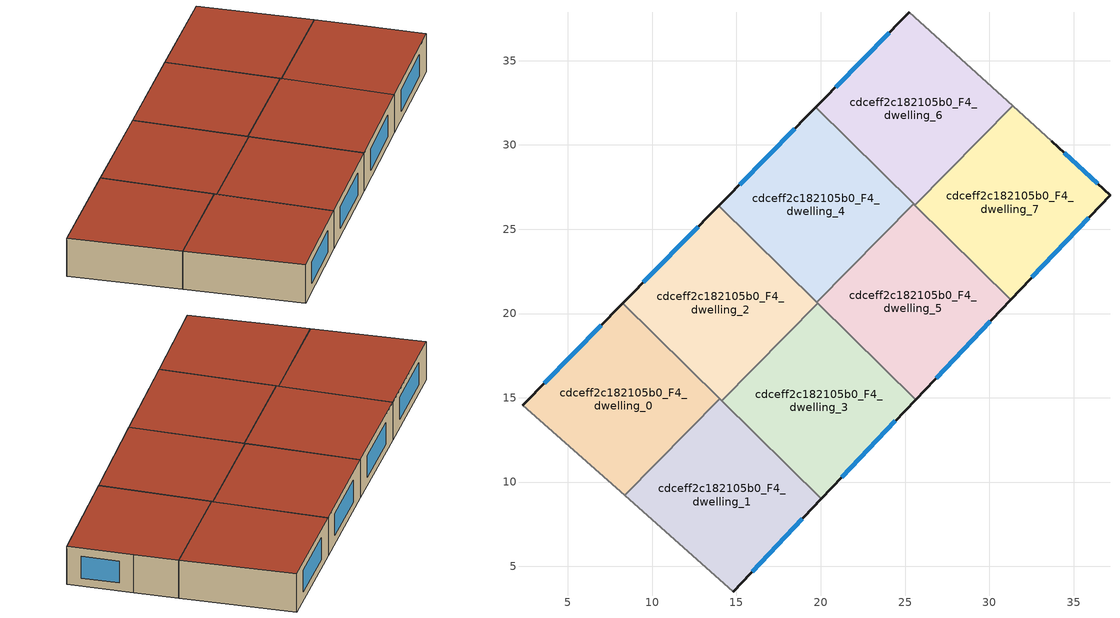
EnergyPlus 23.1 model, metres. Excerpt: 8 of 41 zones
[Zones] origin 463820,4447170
cdceff2c182105b0_F4_dwelling_0
 floor to cdceff2c182105b0_F3_dwelling_0 (EU_floor_Construction): 14.01,14.95 8.36,9.21 2.3,14.56 8.26,20.61 z12
 wall outside (EU_wall_Construction): 8.26,20.61 2.3,14.56 z12:15
 wall to cdceff2c182105b0_F4_dwelling_1 (EU_wall_Construction): 8.36,9.21 14.01,14.95 z12:15
 wall adiabatic (EU_wall_Construction): 2.3,14.56 8.36,9.21 z12:15
 wall to cdceff2c182105b0_F4_dwelling_2 (EU_wall_Construction): 14.01,14.95 8.26,20.61 z12:15
 window (EU_Window_Construction): 6.99,19.32 3.58,15.86 z12.64:14.36
 roof outside (EU_roof_Construction): 8.36,9.21 14.01,14.95 8.26,20.61 2.3,14.56 z15
cdceff2c182105b0_F4_dwelling_1
 floor to cdceff2c182105b0_F3_dwelling_1 (EU_floor_Construction): 20.04,9.01 14.8,3.5 8.36,9.21 14.01,14.95 z12
 wall outside (EU_wall_Construction): 14.8,3.5 20.04,9.01 z12:15
 wall adiabatic (EU_wall_Construction): 8.36,9.21 14.8,3.5 z12:15
 wall to cdceff2c182105b0_F4_dwelling_3 (EU_wall_Construction): 20.04,9.01 14.12,14.84 z12:15
 wall to cdceff2c182105b0_F4_dwelling_2 (EU_wall_Construction): 14.12,14.84 14.01,14.95 z12:15
 window (EU_Window_Construction): 15.92,4.68 18.92,7.83 z12.64:14.36
 roof outside (EU_roof_Construction): 14.8,3.5 20.04,9.01 14.01,14.95 8.36,9.21 z15
cdceff2c182105b0_F4_dwelling_2
 floor to cdceff2c182105b0_F3_dwelling_2 (EU_floor_Construction): 19.82,20.62 14.12,14.84 8.26,20.61 13.95,26.39 z12
 wall outside (EU_wall_Construction): 13.95,26.39 8.26,20.61 z12:15
 wall to cdceff2c182105b0_F4_dwelling_3 (EU_wall_Construction): 14.12,14.84 19.82,20.62 z12:15
 wall to cdceff2c182105b0_F4_dwelling_4 (EU_wall_Construction): 19.77,20.67 13.95,26.39 z12:15
 wall to cdceff2c182105b0_F4_dwelling_5 (EU_wall_Construction): 19.82,20.62 19.77,20.67 z12:15
 window (EU_Window_Construction): 12.73,25.16 9.48,21.85 z12.64:14.36
 roof outside (EU_roof_Construction): 14.12,14.84 19.82,20.62 13.95,26.39 8.26,20.61 z15
cdceff2c182105b0_F4_dwelling_3
 floor to cdceff2c182105b0_F3_dwelling_3 (EU_floor_Construction): 25.63,14.89 20.04,9.01 14.12,14.84 19.82,20.62 z12
 wall outside (EU_wall_Construction): 20.04,9.01 25.63,14.89 z12:15
 wall to cdceff2c182105b0_F4_dwelling_5 (EU_wall_Construction): 25.63,14.89 19.82,20.62 z12:15
 window (EU_Window_Construction): 21.24,10.27 24.43,13.63 z12.64:14.36
 roof outside (EU_roof_Construction): 20.04,9.01 25.63,14.89 19.82,20.62 14.12,14.84 z15
cdceff2c182105b0_F4_dwelling_4
 floor to cdceff2c182105b0_F3_dwelling_4 (EU_floor_Construction): 25.51,26.5 19.77,20.67 13.95,26.39 19.69,32.22 z12
 wall outside (EU_wall_Construction): 19.69,32.22 13.95,26.39 z12:15
 wall to cdceff2c182105b0_F4_dwelling_5 (EU_wall_Construction): 19.77,20.67 25.51,26.5 z12:15
 wall to cdceff2c182105b0_F4_dwelling_6 (EU_wall_Construction): 25.51,26.5 19.69,32.22 z12:15
 window (EU_Window_Construction): 18.46,30.98 15.18,27.64 z12.64:14.36
 roof outside (EU_roof_Construction): 19.77,20.67 25.51,26.5 19.69,32.22 13.95,26.39 z15
cdceff2c182105b0_F4_dwelling_5
 floor to cdceff2c182105b0_F3_dwelling_5 (EU_floor_Construction): 31.27,20.82 25.63,14.89 19.77,20.67 25.51,26.5 z12
 wall outside (EU_wall_Construction): 25.63,14.89 31.27,20.82 z12:15
 wall to cdceff2c182105b0_F4_dwelling_7 (EU_wall_Construction): 31.27,20.82 25.57,26.44 z12:15
 wall to cdceff2c182105b0_F4_dwelling_6 (EU_wall_Construction): 25.57,26.44 25.51,26.5 z12:15
 window (EU_Window_Construction): 26.84,16.16 30.06,19.55 z12.64:14.36
 roof outside (EU_roof_Construction): 25.63,14.89 31.27,20.82 25.51,26.5 19.77,20.67 z15
cdceff2c182105b0_F4_dwelling_6
 floor to cdceff2c182105b0_F3_dwelling_6 (EU_floor_Construction): 31.38,32.33 25.57,26.44 19.69,32.22 25.24,37.86 z12
 wall outside (EU_wall_Construction): 25.24,37.86 19.69,32.22 z12:15
 wall adiabatic (EU_wall_Construction): 31.38,32.33 25.24,37.86 z12:15
 wall to cdceff2c182105b0_F4_dwelling_7 (EU_wall_Construction): 25.57,26.44 31.38,32.33 z12:15
 window (EU_Window_Construction): 24.06,36.66 20.88,33.43 z12.64:14.36
 roof outside (EU_roof_Construction): 25.57,26.44 31.38,32.33 25.24,37.86 19.69,32.22 z15
cdceff2c182105b0_F4_dwelling_7
 floor to cdceff2c182105b0_F3_dwelling_7 (EU_floor_Construction): 33.72,30.22 37.16,27.02 31.27,20.82 25.57,26.44 31.38,32.33 z12
 wall outside (EU_wall_Construction): 31.27,20.82 37.16,27.02 33.72,30.22 z12:15
 wall adiabatic (EU_wall_Construction): 33.72,30.22 31.38,32.33 z12:15
 window (EU_Window_Construction): 36.43,27.7 34.46,29.53 / 32.53,22.15 35.9,25.69 z12.64:14.36
 roof outside (EU_roof_Construction): 31.27,20.82 37.16,27.02 33.72,30.22 31.38,32.33 25.57,26.44 z15
[Building]
EU S2 Campaign: North Axis=0; Terrain=City; Solar Distribution=FullExterior
[Site:Location]
Yerevan-Zvartnots.Intl.AP: Latitude=40.15; Longitude=44.383; Time Zone=4; Elevation=854
[SizingPeriod:WeatherFileDays]
AnnualSizingPeriod: Begin Month=1; Begin Day of Month=1; End Month=12; End Day of Month=31; Day of Week for Start Day=Monday; Use Weather File Daylight Saving Period=No; Use Weather File Rain and Snow Indicators=No
[MATERIAL]
EU_InternalMass_Material: Roughness=MediumRough; Thickness=0.1; Conductivity=1; Density=1800; Specific Heat=900; Thermal Absorptance=0.9; Solar Absorptance=0.7; Visible Absorptance=0.7
[MATERIAL:NOMASS] Roughness=MediumRough; Thermal Absorptance=0.9; Solar Absorptance=0.7; Visible Absorptance=0.7
Name | Thermal Resistance
EU_wall_NoMass | 1.05043
EU_roof_NoMass | 1.45357
EU_floor_NoMass | 0.478065
[WINDOWMATERIAL:SIMPLEGLAZINGSYSTEM]
EU_Window_SimpleGlazing: UFactor=2.5566; Solar Heat Gain Coefficient=0.75; Visible Transmittance=0.75
[CONSTRUCTION]
EU_wall_Construction: EU_wall_NoMass
EU_roof_Construction: EU_roof_NoMass
EU_floor_Construction: EU_floor_NoMass
EU_Window_Construction: EU_Window_SimpleGlazing
EU_InternalMass_Construction: EU_InternalMass_Material
[ZONE] Type=1; Multiplier=1; Ceiling Height=autocalculate; Floor Area=autocalculate; Part of Total Floor Area=Yes
Name | Volume
cdceff2c182105b0_F4_dwelling_0 | 200.333
cdceff2c182105b0_F4_dwelling_1 | 200.335
cdceff2c182105b0_F4_dwelling_2 | 200.33
cdceff2c182105b0_F4_dwelling_3 | 200.343
cdceff2c182105b0_F4_dwelling_4 | 200.341
cdceff2c182105b0_F4_dwelling_5 | 200.336
cdceff2c182105b0_F4_dwelling_6 | 200.339
cdceff2c182105b0_F4_dwelling_7 | 200.318
[INTERNALMASS] Construction=EU_InternalMass_Construction
Name | Zone or ZoneList | Surface Area
cdceff2c182105b0_F4_dwelling_0_EU_InternalMass | cdceff2c182105b0_F4_dwelling_0 | 66.7776
cdceff2c182105b0_F4_dwelling_1_EU_InternalMass | cdceff2c182105b0_F4_dwelling_1 | 66.7785
cdceff2c182105b0_F4_dwelling_2_EU_InternalMass | cdceff2c182105b0_F4_dwelling_2 | 66.7768
cdceff2c182105b0_F4_dwelling_3_EU_InternalMass | cdceff2c182105b0_F4_dwelling_3 | 66.7811
cdceff2c182105b0_F4_dwelling_4_EU_InternalMass | cdceff2c182105b0_F4_dwelling_4 | 66.7802
cdceff2c182105b0_F4_dwelling_5_EU_InternalMass | cdceff2c182105b0_F4_dwelling_5 | 66.7788
cdceff2c182105b0_F4_dwelling_6_EU_InternalMass | cdceff2c182105b0_F4_dwelling_6 | 66.7797
cdceff2c182105b0_F4_dwelling_7_EU_InternalMass | cdceff2c182105b0_F4_dwelling_7 | 66.7726
[OTHEREQUIPMENT] Fuel Type=Electricity; Design Level Calculation Method=Watts/Area; Power per Zone Floor Area=1; Fraction Latent=0; Fraction Radiant=0; Fraction Lost=0; Carbon Dioxide Generation Rate=0; EndUse Subcategory=EU_Step8_InternalGains
Name | Zone or ZoneList or Space or SpaceList | Schedule
EU_Step8_InternalGain_cdceff2c182105b0_F4_dwelling_0_f000 | cdceff2c182105b0_F4_dwelling_0 | EU_Step8_GainSchedule_cdceff2c182105b0_F4_dwelling_0_f000
EU_Step8_InternalGain_cdceff2c182105b0_F4_dwelling_1_f000 | cdceff2c182105b0_F4_dwelling_1 | EU_Step8_GainSchedule_cdceff2c182105b0_F4_dwelling_1_f000
EU_Step8_InternalGain_cdceff2c182105b0_F4_dwelling_2_f000 | cdceff2c182105b0_F4_dwelling_2 | EU_Step8_GainSchedule_cdceff2c182105b0_F4_dwelling_2_f000
EU_Step8_InternalGain_cdceff2c182105b0_F4_dwelling_3_f000 | cdceff2c182105b0_F4_dwelling_3 | EU_Step8_GainSchedule_cdceff2c182105b0_F4_dwelling_3_f000
EU_Step8_InternalGain_cdceff2c182105b0_F4_dwelling_4_f000 | cdceff2c182105b0_F4_dwelling_4 | EU_Step8_GainSchedule_cdceff2c182105b0_F4_dwelling_4_f000
EU_Step8_InternalGain_cdceff2c182105b0_F4_dwelling_5_f000 | cdceff2c182105b0_F4_dwelling_5 | EU_Step8_GainSchedule_cdceff2c182105b0_F4_dwelling_5_f000
EU_Step8_InternalGain_cdceff2c182105b0_F4_dwelling_6_f000 | cdceff2c182105b0_F4_dwelling_6 | EU_Step8_GainSchedule_cdceff2c182105b0_F4_dwelling_6_f000
EU_Step8_InternalGain_cdceff2c182105b0_F4_dwelling_7_f000 | cdceff2c182105b0_F4_dwelling_7 | EU_Step8_GainSchedule_cdceff2c182105b0_F4_dwelling_7_f000
[ZONEVENTILATION:DESIGNFLOWRATE] Schedule=EU_AlwaysOn; Design Flow Rate Calculation Method=AirChanges/Hour; Air Changes per Hour=0.557805; Ventilation Type=Natural; Fan Pressure Rise=0; Fan Total Efficiency=1; Constant Term Coefficient=1; Temperature Term Coefficient=0; Velocity Term Coefficient=0; Velocity Squared Term Coefficient=0; Minimum Indoor Temperature=-100; Maximum Indoor Temperature=100; Delta Temperature=-100; Minimum Outdoor Temperature=-100; Maximum Outdoor Temperature=100; Maximum Wind Speed=40
Name | Zone or ZoneList or Space or SpaceList
EU_ConstantAir_cdceff2c182105b0_F4_dwelling_0 | cdceff2c182105b0_F4_dwelling_0
EU_ConstantAir_cdceff2c182105b0_F4_dwelling_1 | cdceff2c182105b0_F4_dwelling_1
EU_ConstantAir_cdceff2c182105b0_F4_dwelling_2 | cdceff2c182105b0_F4_dwelling_2
EU_ConstantAir_cdceff2c182105b0_F4_dwelling_3 | cdceff2c182105b0_F4_dwelling_3
EU_ConstantAir_cdceff2c182105b0_F4_dwelling_4 | cdceff2c182105b0_F4_dwelling_4
EU_ConstantAir_cdceff2c182105b0_F4_dwelling_5 | cdceff2c182105b0_F4_dwelling_5
EU_ConstantAir_cdceff2c182105b0_F4_dwelling_6 | cdceff2c182105b0_F4_dwelling_6
EU_ConstantAir_cdceff2c182105b0_F4_dwelling_7 | cdceff2c182105b0_F4_dwelling_7
[HVACTEMPLATE:THERMOSTAT] Constant Heating Setpoint=20; Constant Cooling Setpoint=50
EU_HeatOnly_cdceff2c182105b0_F0_dwelling_0; EU_HeatOnly_cdceff2c182105b0_F0_dwelling_1; EU_HeatOnly_cdceff2c182105b0_F0_dwelling_2; EU_HeatOnly_cdceff2c182105b0_F0_dwelling_3; EU_HeatOnly_cdceff2c182105b0_F0_dwelling_4; EU_HeatOnly_cdceff2c182105b0_F0_dwelling_5; EU_HeatOnly_cdceff2c182105b0_F0_dwelling_6; EU_HeatOnly_cdceff2c182105b0_F0_dwelling_7; EU_HeatOnly_cdceff2c182105b0_F0_dwelling_8; EU_HeatOnly_cdceff2c182105b0_F1_dwelling_0; EU_HeatOnly_cdceff2c182105b0_F1_dwelling_1; EU_HeatOnly_cdceff2c182105b0_F1_dwelling_2; EU_HeatOnly_cdceff2c182105b0_F1_dwelling_3; EU_HeatOnly_cdceff2c182105b0_F1_dwelling_4; EU_HeatOnly_cdceff2c182105b0_F1_dwelling_5; EU_HeatOnly_cdceff2c182105b0_F1_dwelling_6; EU_HeatOnly_cdceff2c182105b0_F1_dwelling_7; EU_HeatOnly_cdceff2c182105b0_F2_dwelling_0; EU_HeatOnly_cdceff2c182105b0_F2_dwelling_1; EU_HeatOnly_cdceff2c182105b0_F2_dwelling_2; EU_HeatOnly_cdceff2c182105b0_F2_dwelling_3; EU_HeatOnly_cdceff2c182105b0_F2_dwelling_4; EU_HeatOnly_cdceff2c182105b0_F2_dwelling_5; EU_HeatOnly_cdceff2c182105b0_F2_dwelling_6; EU_HeatOnly_cdceff2c182105b0_F2_dwelling_7; EU_HeatOnly_cdceff2c182105b0_F3_dwelling_0; EU_HeatOnly_cdceff2c182105b0_F3_dwelling_1; EU_HeatOnly_cdceff2c182105b0_F3_dwelling_2; EU_HeatOnly_cdceff2c182105b0_F3_dwelling_3; EU_HeatOnly_cdceff2c182105b0_F3_dwelling_4; EU_HeatOnly_cdceff2c182105b0_F3_dwelling_5; EU_HeatOnly_cdceff2c182105b0_F3_dwelling_6; EU_HeatOnly_cdceff2c182105b0_F3_dwelling_7; EU_HeatOnly_cdceff2c182105b0_F4_dwelling_0; EU_HeatOnly_cdceff2c182105b0_F4_dwelling_1; EU_HeatOnly_cdceff2c182105b0_F4_dwelling_2; EU_HeatOnly_cdceff2c182105b0_F4_dwelling_3; EU_HeatOnly_cdceff2c182105b0_F4_dwelling_4; EU_HeatOnly_cdceff2c182105b0_F4_dwelling_5; EU_HeatOnly_cdceff2c182105b0_F4_dwelling_6; EU_HeatOnly_cdceff2c182105b0_F4_dwelling_7
[HVACTEMPLATE:ZONE:IDEALLOADSAIRSYSTEM] System Availability Schedule=EU_AlwaysOn; Maximum Heating Supply Air Temperature=50; Minimum Cooling Supply Air Temperature=13; Maximum Heating Supply Air Humidity Ratio=0.0156; Minimum Cooling Supply Air Humidity Ratio=0.0077; Heating Limit=NoLimit; Cooling Limit=NoLimit; Heating Availability Schedule=EU_AlwaysOn; Cooling Availability Schedule=EU_CoolingOff; Dehumidification Control Type=ConstantSensibleHeatRatio; Cooling Sensible Heat Ratio=0.7; Dehumidification Setpoint=60; Humidification Control Type=None; Humidification Setpoint=30; Outdoor Air Method=None; Outdoor Air Flow Rate per Person=0.00944; Outdoor Air Flow Rate per Zone Floor Area=0; Outdoor Air Flow Rate per Zone=0; Demand Controlled Ventilation Type=None; Outdoor Air Economizer Type=NoEconomizer; Heat Recovery Type=None; Sensible Heat Recovery Effectiveness=0.7; Latent Heat Recovery Effectiveness=0.65
Name | Template Thermostat
cdceff2c182105b0_F4_dwelling_0 | EU_HeatOnly_cdceff2c182105b0_F4_dwelling_0
cdceff2c182105b0_F4_dwelling_1 | EU_HeatOnly_cdceff2c182105b0_F4_dwelling_1
cdceff2c182105b0_F4_dwelling_2 | EU_HeatOnly_cdceff2c182105b0_F4_dwelling_2
cdceff2c182105b0_F4_dwelling_3 | EU_HeatOnly_cdceff2c182105b0_F4_dwelling_3
cdceff2c182105b0_F4_dwelling_4 | EU_HeatOnly_cdceff2c182105b0_F4_dwelling_4
cdceff2c182105b0_F4_dwelling_5 | EU_HeatOnly_cdceff2c182105b0_F4_dwelling_5
cdceff2c182105b0_F4_dwelling_6 | EU_HeatOnly_cdceff2c182105b0_F4_dwelling_6
cdceff2c182105b0_F4_dwelling_7 | EU_HeatOnly_cdceff2c182105b0_F4_dwelling_7
[SIZING:ZONE] Zone Cooling Design Supply Air Temperature Input Method=SupplyAirTemperature; Zone Cooling Design Supply Air Temperature=13; Zone Heating Design Supply Air Temperature Input Method=SupplyAirTemperature; Zone Heating Design Supply Air Temperature=50; Zone Cooling Design Supply Air Humidity Ratio=0.008; Zone Heating Design Supply Air Humidity Ratio=0.008; Cooling Design Air Flow Method=DesignDay; Cooling Design Air Flow Rate=0; Cooling Minimum Air Flow per Zone Floor Area=0.000762; Cooling Minimum Air Flow=0; Cooling Minimum Air Flow Fraction=0.2; Heating Design Air Flow Method=DesignDay; Heating Design Air Flow Rate=0; Heating Maximum Air Flow per Zone Floor Area=0.002032; Heating Maximum Air Flow=0.141576; Heating Maximum Air Flow Fraction=0.3; Account for Dedicated Outdoor Air System=No; Dedicated Outdoor Air System Control Strategy=NeutralSupplyAir; Dedicated Outdoor Air Low Setpoint Temperature for Design=autosize; Dedicated Outdoor Air High Setpoint Temperature for Design=autosize; Zone Load Sizing Method=Sensible Load Only No Latent Load; Zone Latent Cooling Design Supply Air Humidity Ratio Input Method=HumidityRatioDifference; Zone Cooling Design Supply Air Humidity Ratio Difference=0.005; Zone Latent Heating Design Supply Air Humidity Ratio Input Method=HumidityRatioDifference; Zone Humidification Design Supply Air Humidity Ratio Difference=0.005
cdceff2c182105b0_F4_dwelling_0; cdceff2c182105b0_F4_dwelling_1; cdceff2c182105b0_F4_dwelling_2; cdceff2c182105b0_F4_dwelling_3; cdceff2c182105b0_F4_dwelling_4; cdceff2c182105b0_F4_dwelling_5; cdceff2c182105b0_F4_dwelling_6; cdceff2c182105b0_F4_dwelling_7
[SCHEDULE:CONSTANT]
Name | Hourly Value
EU_AlwaysOn | 1
EU_CoolingOff | 0
[SCHEDULE:FILE] Column Number=1; Rows to Skip at Top=0; Number of Hours of Data=8760; Column Separator=Comma; Interpolate to Timestep=No; Minutes per Item=60; Adjust Schedule for Daylight Savings=Yes
Name | File
EU_Step8_GainSchedule_cdceff2c182105b0_F4_dwelling_0_f000 | ../../schedules/cdceff2c182105b0/cdceff2c182105b0_F4_dwelling_0_f000_gain.csv
EU_Step8_GainSchedule_cdceff2c182105b0_F4_dwelling_1_f000 | ../../schedules/cdceff2c182105b0/cdceff2c182105b0_F4_dwelling_1_f000_gain.csv
EU_Step8_GainSchedule_cdceff2c182105b0_F4_dwelling_2_f000 | ../../schedules/cdceff2c182105b0/cdceff2c182105b0_F4_dwelling_2_f000_gain.csv
EU_Step8_GainSchedule_cdceff2c182105b0_F4_dwelling_3_f000 | ../../schedules/cdceff2c182105b0/cdceff2c182105b0_F4_dwelling_3_f000_gain.csv
EU_Step8_GainSchedule_cdceff2c182105b0_F4_dwelling_4_f000 | ../../schedules/cdceff2c182105b0/cdceff2c182105b0_F4_dwelling_4_f000_gain.csv
EU_Step8_GainSchedule_cdceff2c182105b0_F4_dwelling_5_f000 | ../../schedules/cdceff2c182105b0/cdceff2c182105b0_F4_dwelling_5_f000_gain.csv
EU_Step8_GainSchedule_cdceff2c182105b0_F4_dwelling_6_f000 | ../../schedules/cdceff2c182105b0/cdceff2c182105b0_F4_dwelling_6_f000_gain.csv
EU_Step8_GainSchedule_cdceff2c182105b0_F4_dwelling_7_f000 | ../../schedules/cdceff2c182105b0/cdceff2c182105b0_F4_dwelling_7_f000_gain.csv
